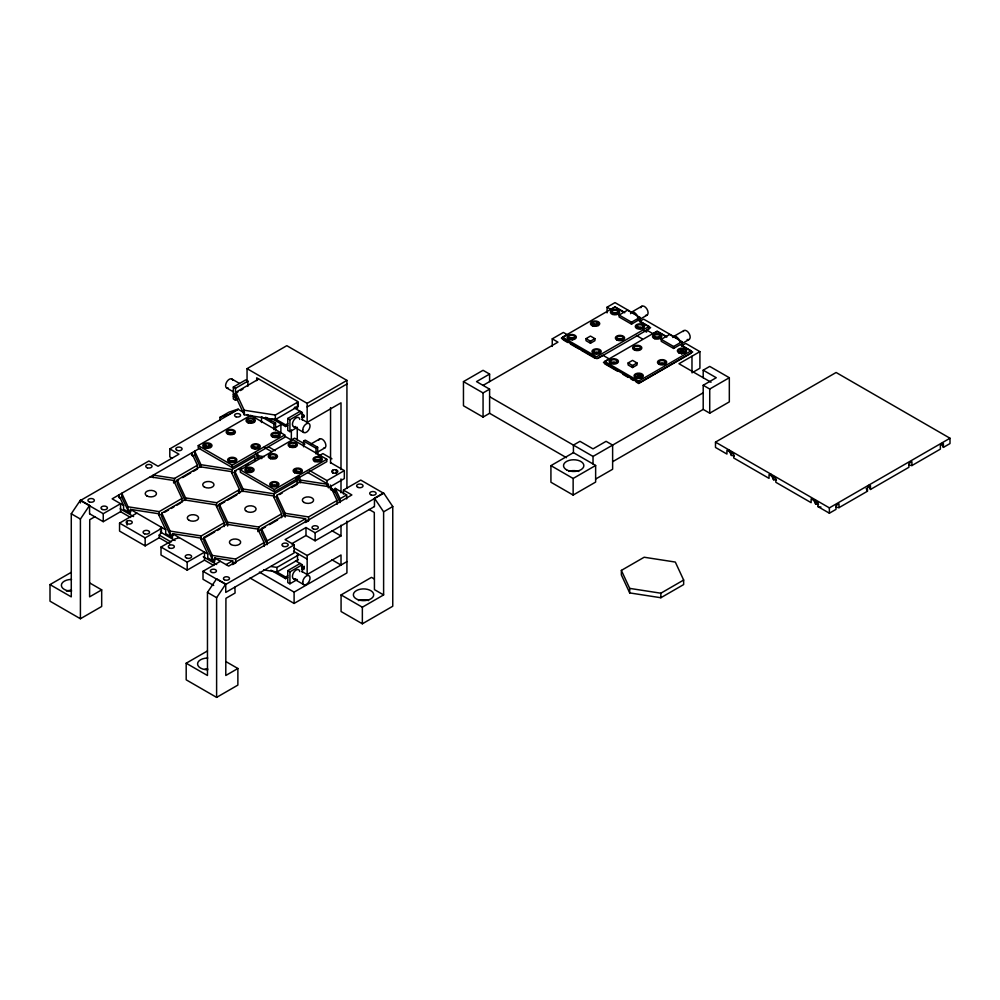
<?xml version="1.0" encoding="UTF-8"?>
<svg xmlns="http://www.w3.org/2000/svg" width="1000" height="1000" viewBox="0 0 1000 1000"><rect width="100%" height="100%" fill="white"/><g stroke="black" fill="none" stroke-linecap="round" stroke-linejoin="round"><path stroke-width="1.5" d="M80.412 502.925L80.412 500.15L89.562 505.425L89.562 513.775M280.887 433.137L280.887 423.85M291.35 440.725L291.35 429.888M297.262 440.062L297.262 427.612M301.938 419.35L307.162 422.362L307.162 403.35L346.925 380.4L286.812 345.688L247.05 368.65L247.05 381.812M301.938 571.5L307.162 574.513L307.162 555.5L341 535.962L341 525.175M330.55 489.675L330.55 485.037M330.55 463.363L330.55 407.625M341 492.812L341 478.913M341 469.6L341.012 402.825L307.162 422.362M346.925 488.387L346.925 380.4M89.787 583L101.688 589.875L101.688 606.475L80.412 618.75L50 601.188L50 584.6L71.275 596.875L71.275 513.775L80.412 500.15M80.412 618.75L80.412 519.062L89.562 505.425M225.975 661.625L237.875 668.5L237.875 685.1L216.612 697.387L186.188 679.825L186.188 663.225L207.463 675.5L207.463 592.4L216.612 578.775L225.75 584.062L225.75 592.4L294.225 552.875L294.225 544.888L285.087 539.6L305.988 527.537L315.138 532.812L383.612 493.275L360.75 480.075L343.438 490.075L343.438 494.062M216.612 697.387L216.612 597.688L225.75 584.062M159.213 537.762L159.213 535.112L161.425 532.612L161.425 527.288L159.213 529.788L145.162 537.888L119.55 523.1L119.55 531.087L145.162 545.875L159.213 537.762L169.775 543.862M237.963 398.787L235.487 400.225L233.325 398.975L233.325 387.05L245.738 379.888L247.9 381.138L247.9 386.262M233.325 387.05L235.487 388.3L247.9 381.138M235.85 392.25L244.2 410.225L275.35 415.05L298.15 401.887L298.15 406.413L275.35 419.575L244.2 414.762L235.85 396.775L235.85 392.25L258.65 379.087M237.963 392L233.325 394.675L236.012 396.225M240.45 390.562L242.938 389.125M219.95 417.375L229.1 412.1L238.238 409.025L229.1 414.312L219.95 417.375L219.95 420.487M172.413 458.4L169.8 456.887L169.8 448.9L238.275 409.375L244.688 413.062M198.25 445.588L250.688 415.312L284.713 434.95L284.713 437.325L232.262 467.6L198.25 447.95L198.25 445.588L232.262 465.225L284.713 434.95M199.862 448.2L112.15 498.837L123.588 505.45L123.588 509.263L130.4 513.188L130.4 509.375L158.238 513.675L165.688 529.75L165.688 533.575L172.5 537.5L172.5 533.675L200.338 537.987L207.787 554.062L207.787 557.875L214.6 561.8L214.6 557.987L232.638 560.775L232.638 564.6L235.662 562.85L235.662 559.038L264.113 542.6L257.838 529.087L226.7 524.275L203.9 537.438L203.9 541.25L212.25 559.237L215.175 559.688M119.763 498.263L121.775 497.1L121.775 493.288L128.05 506.8L128.05 510.625L131.012 511.075M192.675 456.163L194.688 455L194.688 451.188L200.963 464.7L200.963 467.25M94.963 516.688L89.738 519.7L89.6 596.862L101.688 589.875M169.8 448.9L178.95 454.188L158.038 466.262L148.9 460.975L80.412 500.513L103.25 513.688L120.562 503.7L120.562 511.675L103.25 521.675L89.825 513.925M153.25 477.663L153.25 475.112L174.6 478.413L197.4 465.25L191.675 452.925L191.675 455.475M261.488 422.488L261.488 416.775L273.913 423.938L275.562 422.975L275.562 430.538M184.913 500.337L177.213 483.738L177.213 479.925L200.012 466.763L231.15 471.575L239.5 489.562L239.5 493.375L238.212 490.613M178.625 479.913L174.6 482.238L174.6 478.413M182.65 477.587L190.688 472.938M193.375 471.4L197.4 469.075L197.4 465.25M307.162 406.95L346.925 384M297.362 427.35L289.913 431.65L287.75 430.4L287.75 418.475L300.175 411.312M275.05 428.05L281.45 424.35M287.75 418.475L289.913 419.725L302.325 412.562L302.325 420.012M274.875 418.663L285.6 424.85L287.75 423.612M272.2 418.775L285.6 426.512L287.75 425.275M301.525 417.325L304.225 415.763M119.55 523.1L136.862 513.112M128.05 506.8L159.188 511.613L181.988 498.45L173.637 480.475L150.225 476.85M200.963 464.7L232.113 469.513L254.9 456.35L254.9 460.175M173.113 535.388L170.15 534.925L161.8 516.95L161.8 513.125L184.6 499.963L215.738 504.787L224.088 522.762L224.088 526.575M242.425 491.438L234.725 474.85L234.725 471.025L257.525 457.863L261.962 458.55M161.875 513.888L159.188 515.438L159.188 511.613M164.55 512.337L168.575 510.012M171.262 508.462L173.938 506.925M176.625 505.375L180.65 503.05M236.137 471.012L232.113 473.338L232.113 469.513M238.812 469.462L241.5 467.912M245.512 465.6L248.2 464.05M240.35 469.888L292.787 439.613L326.812 459.263L326.812 461.625L274.363 491.9L240.35 472.262L240.35 469.888L274.363 489.538L326.812 459.263M50 584.6L71.275 572.312M303.587 446.788L303.587 441.075L305.25 440.112L317.663 447.287L317.663 454.85M310.8 444.075L319.775 438.9M177.213 479.925L185.55 497.9L216.7 502.725L239.5 489.562M303.587 441.075L316.012 448.237L317.663 447.287M227.013 524.65L219.312 508.05L219.312 504.225L242.113 491.062L273.25 495.887L281.6 513.862L281.6 517.688M224.75 501.9L216.7 506.538L216.7 502.725M227.425 500.35L236.812 494.925M317.15 452.35L324.837 447.912M213.725 565.475L204.5 560.138L187.188 570.138L161.012 555.025L161.012 547.038L175.05 538.925L179.375 537.65M319 455.825L322.875 453.587L331.95 458.837M566.475 457.688L489.6 413.3L483.062 417.075L463.462 405.763L463.462 381.613L483.062 370.3L489.6 374.075L489.6 381.613M161.8 513.125L170.15 531.112L201.287 535.925L224.088 522.762M234.725 471.025L243.062 489.012L274.212 493.825L297 480.662L295.725 477.9M284.525 515.75L276.825 499.15L276.825 495.337L299.625 482.175L330.763 486.987L337.038 500.5L337.038 504.325M214.7 532L201.287 539.738L201.287 535.925M217.375 530.45L220.062 528.9M276.887 496.1L274.212 497.638L274.212 493.825M279.575 494.55L282.25 493M291.637 487.575L297 484.475L297 480.662M489.6 374.075L476.525 381.613L489.6 389.162L489.6 413.3M552.25 346.4L552.25 338.85L563.362 332.438L567.288 334.7L561.337 338.137L596.938 358.7L602.888 355.262L609.388 359.012L603.438 362.45L639.038 383L692.725 352.013L681.787 345.688L685.7 343.425L699.912 351.637L699.912 368.237L691.975 372.825L691.975 356.225M607.075 312.863L607.075 307.2L615.013 302.613L629.888 311.2M562.575 339.513L562.575 337.137L615.013 306.863L624.175 312.15M483.062 385.387L557.962 342.15L552.25 338.85M617.6 312.262L614.913 313.812L612.3 312.312M571.312 339.175L573.962 337.638M595.15 325.4L597.8 323.875M309.513 470.487L327.013 480.588L344.325 470.6L330.55 462.638M161.012 547.038L187.188 562.15L204.5 552.163L204.5 560.138M463.462 381.613L483.062 392.938L489.6 389.162M219.312 504.225L227.65 522.212L258.8 527.025L281.6 513.862M630.612 313.663A5.175 2.988 60 0 1 631.562 312.162L641.825 306.238M586.025 338.638L590.462 336.075L594.913 338.638L594.913 340.675L590.462 343.237L586.025 340.675L586.025 338.638L590.462 341.2L594.913 338.638M328.35 487.812L344.325 478.587L344.325 470.6M261.413 528.538L267.137 540.862L267.137 544.675L261.413 532.35L261.413 528.538L284.212 515.375L305.562 518.675L305.562 522.5L308.575 520.75L308.575 516.938L337.038 500.5M265.5 526.975L258.8 530.85L258.8 527.025M269.525 524.65L277.575 520.013M638.237 320.262L631.512 324.15L619.1 316.975L619.1 315.038L631.512 322.2L639.9 317.362L639.9 321.912M213.713 585.45L203.012 579.275L203.012 571.287L220.325 561.287M639.188 319.7L646.888 315.262M226.038 564.587L232.638 560.775M267.137 540.862L305.562 518.675M346.662 494.95L335.213 488.35L335.213 492.163L340.05 502.587L340.05 498.762L346.662 494.95L346.662 498.95M597.938 358.375L649.038 328.875L649.038 326.5L596.6 356.788L562.575 337.137M644.062 330.65L646.6 332.113L646.6 330.025L650.625 327.7L639.688 321.388L643.6 319.125L671.988 335.5M617.762 371.375L604.675 363.812L604.675 361.45L657.113 331.163L666.275 336.45M291.613 543.812L305.988 535.513L315.138 540.8L374.212 506.688M374.462 506.55L374.462 498.2L383.612 492.912L392.762 506.55L392.762 606.237L362.35 623.8L341.075 611.525L341.075 594.925L371.488 577.362L374.175 578.913M294.225 544.888L225.75 584.425L203.012 571.287M659.7 336.575L657.013 338.125L654.4 336.613M672.85 337.488A5.175 2.988 60 0 1 673.662 336.463L683.925 330.55M628.125 362.95L632.562 360.375L637.013 362.95L637.013 364.988L632.562 367.55L628.125 364.988L628.125 362.95L632.562 365.513L637.013 362.95M271.038 566.512L276.962 567.425L298.425 555.037M263.612 569.888L276.962 571.962L298.425 559.562M341.075 594.925L362.35 607.2L383.612 594.925L383.612 511.825L392.762 506.55M680.337 344.575L673.612 348.45L661.2 341.287L661.2 339.338L673.612 346.512L682 341.662L682 346.213M297.362 579.5L289.913 583.8L287.75 582.55L287.75 570.638L300.175 563.462M681.287 344L688.988 339.562M287.75 570.638L289.913 571.875L302.325 564.712L302.325 572.163M276.212 571.587L285.6 577.013L287.75 575.763M301.525 567.812L304.225 566.25M270.85 570.15L285.6 578.663L287.75 577.425M301.525 569.475L304.225 567.913M680.337 351.712L682 350.763M604.675 361.45L638.7 381.087L691.137 350.812L691.137 353.175L638.7 383.462L636.075 381.95M307.162 574.513L341.012 554.975L341.012 565.037L331.863 559.763M699.912 351.637L678.962 363.738L711.038 382.25M259.363 572.075L294.1 592.125L346.925 561.625M186.188 663.225L207.463 650.938M250.012 577.987L294.1 603.438L346.925 572.938L346.925 521.112M703.2 377.725L703.2 370.175L709.725 366.413L729.325 377.725L729.325 401.875L709.725 413.188L703.2 409.412L612.837 461.587M550.925 465.637L573.425 452.65L595.638 465.475L595.638 482.075L573.138 495.062L550.925 482.238L550.925 465.637L573.138 478.462L595.638 465.475M703.2 409.412L703.2 385.275L716.263 377.725L703.2 370.175M489.6 396.7L593.025 456.425L703.2 392.812M703.2 385.275L709.725 389.038L729.325 377.725M237.875 668.5L225.787 675.487L225.925 598.325L235.075 593.05L234.9 587.125M595.638 479.05L612.625 469.25L612.625 445.1L606.087 441.325L593.025 448.875L579.963 441.325L573.425 445.1L573.425 452.65M836.075 507.2L839 507.65L839 503.825L835.987 505.575L835.987 509.387L829.375 513.2L817.938 506.6L817.938 502.775L811.137 498.85L811.137 502.675L775.837 482.287L775.837 478.475L769.038 474.55L769.038 478.363L733.737 457.987L733.737 454.162L726.938 450.238L726.938 454.062L715.487 447.45L715.487 442.125L836.112 372.488L950 438.237L950 443.562L943.4 447.375L941.587 443.462M621.362 570.4L644.163 557.238L675.312 562.062L683.65 580.037L683.65 584.575L660.85 597.737L629.7 592.913L621.362 574.938L621.362 570.4L629.7 588.387L629.7 592.913M629.7 588.387L660.85 593.212L683.65 580.037M715.487 442.125L829.375 507.875L950 438.237M839 507.65L867.463 491.213L867.463 487.4L870.475 485.65L870.475 489.475L908.9 467.287L908.9 463.475L911.925 461.725L911.925 465.55L908.988 465.1M911.925 465.55L940.375 449.113L940.375 445.3L943.4 443.55L943.4 447.375M619.1 315.038L627.475 310.212L639.9 317.362M661.2 339.338L669.575 334.513L682 341.662M631.562 312.162L631.938 311.988A5.175 2.988 60 0 1 636.638 314.913L637 315.538A5.175 2.988 60 0 1 637.3 316.188M673.662 336.463L674.038 336.3A5.175 2.988 60 0 1 678.737 339.212L679.1 339.85A5.175 2.988 60 0 1 679.8 341.812M728.875 450L731.388 455.412L734.35 455.875M770.925 474.188L773.487 479.712L776.45 480.175M813.662 499.875L815.588 504.025L818.512 504.475M817.938 506.6L820.95 507.062M227.675 433.25L233.688 434.175M257.238 453.125L258.475 455.8L264.337 456.712M270.2 457.612L276.062 458.525M298.712 476.087L300.575 480.112L328.413 484.412L328.413 486.962M276.825 495.337L285.163 513.312L308.575 516.938M305.65 520.3L308.575 520.75M203.9 537.438L212.25 555.413L235.662 559.038M232.738 562.4L235.662 562.85M631.712 312.087L636.638 314.913M673.812 336.4L678.737 339.212M637.263 319.7L649.038 326.5M680.675 344.762L691.137 350.812M624.75 312.762L615.013 307.15L610.988 309.475L607.075 307.2M666.85 337.062L657.113 331.45L653.088 333.775L646.6 330.025M637.712 326.987L640.25 328.45M636.45 335.487L642.212 338.812M569.925 338.312L572.562 339.837M593.663 352.025L596.3 353.537M636.7 376.875L639.312 378.375M563.875 340.262L567.812 342.525M570.425 344.038L579.587 349.325M580.887 350.087L595.288 358.4M622.987 374.387L628.225 377.413M630.837 378.925L633.462 380.438M247.05 368.65L307.162 403.35M295.05 406.925L297.512 408.338L297.5 401.362L256.7 377.812L256.7 380.6M294.225 407.95L302.325 412.562M301.712 413.787L303.9 415.05L303.9 417.463L301.712 416.2M231.737 378.963L239.425 383.4M226.637 387.962L233.05 391.662M293.475 426.55L303.738 432.475M233.325 396.337L237.35 398.663M265.637 417.25L275.562 422.975M304.938 444.15L294.55 438.15L291.35 440.012L284.812 436.238M247.25 414.55L249.8 416.025M268.512 446.812L275.163 450.662M343.438 490.075L351.887 494.95L228.65 566.1L214.6 557.987M264.088 447.275L271.938 451.812M307.5 472.337L328.413 484.412M369.075 509.45L374.3 512.475L374.438 589.625L383.612 594.925M327.013 485.913L335.85 491.012M331.812 490.2L335.213 492.163M331.85 530.688L341 535.962M293.8 547.788L307.162 555.5M293.562 551.237L307.162 559.1M295.5 560.85L302.325 564.712M301.712 565.938L303.9 567.2L303.9 569.612L301.712 568.362M293.475 578.7L303.738 584.625M130.4 509.375L165.688 529.75M172.5 533.675L207.787 554.062M120.188 508.812L133.588 516.538M160.387 532.013L175.125 540.525M203.263 556.763L216.65 564.5M120.562 511.675L130.6 517.475M159.213 535.112L171.088 541.975M71.275 513.775L80.412 519.062M207.463 592.4L216.612 597.688M374.462 498.2L383.612 511.825M868.562 485.363L870.475 489.475M866.2 488.512L867.463 491.213M335.213 488.35L340.05 498.762M296.225 470.737L297.462 473.413M297.462 477.238L299.95 482.587M254.125 446.425L255.362 449.113M255.362 452.925L257.85 458.288M194.688 455L200.338 467.163M121.775 497.1L128.05 510.625M123.588 505.45L118.75 495.025L118.75 497.575M829.375 507.875L829.375 513.2M815.588 500.213L815.588 504.025M773.487 475.9L773.487 479.712M731.388 451.587L731.388 455.412M709.725 389.038L709.725 413.188M681.787 349.938L681.787 354.175M673.612 346.512L673.612 348.45M660.85 593.212L660.85 597.737M638.7 381.087L638.7 383.462M632.562 365.513L632.562 367.55M631.512 322.2L631.512 324.15M593.025 456.425L593.025 463.963M590.462 341.2L590.462 343.237M573.138 478.462L573.138 495.062M483.062 392.938L483.062 417.075M362.35 607.2L362.35 623.8M336.337 469.938L336.337 473.938M332.675 470.225L332.675 472.875M330.763 486.987L330.763 489.538M327.013 480.588L327.013 484.588M316.012 448.237L316.012 453.963M315.138 532.812L315.138 540.8M305.988 527.537L305.988 535.513M300.625 411.65L300.625 413.162M300.575 480.112L300.575 482.65M297.5 553.513L297.5 560.487M294.1 592.125L294.1 603.438M289.913 419.725L289.913 431.65M289.913 571.875L289.913 583.8M285.6 424.85L285.6 426.512M285.6 577.013L285.6 578.663M285.163 513.312L285.163 517.137M276.962 567.425L276.962 571.962M275.35 415.05L275.35 419.575M274.363 489.538L274.363 491.9M273.913 423.938L273.913 429.65M264.113 542.6L264.113 546.425M258.475 455.8L258.475 458.35M257.838 529.087L257.838 531.638M244.2 410.225L244.2 414.762M243.062 489.012L243.062 491.55M235.487 388.3L235.487 393.438M235.487 396.375L235.487 400.225M232.262 465.225L232.262 467.6M227.65 522.212L227.65 526.025M212.25 555.413L212.25 559.237M187.188 562.15L187.188 570.138M185.55 497.9L185.55 500.45M181.988 498.45L181.988 502.275M173.637 480.475L173.637 483.025M170.15 531.112L170.15 534.925M161.25 527.188L161.25 532.513M145.162 537.888L145.162 545.875M127.075 521.087L127.075 525.087M103.25 513.688L103.25 521.675M568.6 471.413A10.163 5.863 0 0 1 578.763 471.413M683.112 331.562A5.175 2.988 60 0 1 689.35 333.925A5.175 2.988 60 0 1 687.163 339.525M610.788 363.35A3.137 1.812 0 0 1 613.413 362.013A3.137 1.812 0 0 1 616.538 362.912M635.662 377.713A3.137 1.812 0 0 1 638.7 376.362A3.137 1.812 0 0 1 641.725 377.713M637.5 375.6A4.625 2.662 0 0 1 641 375.863M634.487 349.4A3.137 1.812 0 0 1 639.938 349.4M659.362 363.762A3.137 1.812 0 0 1 664.312 363.387M654.4 337.912A3.137 1.812 0 0 1 657.525 337.013A3.137 1.812 0 0 1 660.15 338.35M678.962 352.713A3.137 1.812 0 0 1 681.988 351.362A3.137 1.812 0 0 1 685.025 352.713M680.8 350.6A4.625 2.662 0 0 1 683.188 350.6M637.537 316.85A5.175 2.988 60 0 1 637.7 317.5M640.863 307.738A5.175 2.988 60 0 1 646.9 308.988A5.175 2.988 60 0 1 645.562 315.363M569 338.6A3.137 1.812 0 0 1 574.438 338.6M593.562 353.4A3.137 1.812 0 0 1 596.6 352.05A3.137 1.812 0 0 1 599.625 353.4M598.9 351.562A4.625 2.662 0 0 1 599.862 351.987M592.075 325.538A3.137 1.812 0 0 1 595.112 324.188A3.137 1.812 0 0 1 598.15 325.538M592.8 323.688A4.625 2.662 0 0 1 593.913 323.425M596.312 323.425A4.625 2.662 0 0 1 597.425 323.688M617.263 339.462A3.137 1.812 0 0 1 622.712 339.462M612.3 313.6A3.137 1.812 0 0 1 617.737 313.6M636.862 328.4A3.137 1.812 0 0 1 639.487 327.075A3.137 1.812 0 0 1 642.613 327.962M289.788 446.7A3.038 1.75 0 0 1 292.725 445.4A3.038 1.75 0 0 1 295.65 446.7M314.5 461.475A3.225 1.863 0 0 1 317.013 459.738A3.225 1.863 0 0 1 320.575 460.675M247.688 422.388A3.038 1.75 0 0 1 250.625 421.087A3.038 1.75 0 0 1 253.55 422.388M272.538 436.7A3.225 1.863 0 0 1 275.325 435.387A3.225 1.863 0 0 1 278.475 436.375M232.8 380.325A5.175 2.988 -60 0 0 228.912 379.525A5.175 2.988 -60 0 0 225.625 385.312L225.625 385.9A5.175 2.988 -60 0 0 228.375 388.125M299.75 419.438A5.175 2.988 -60 0 0 296 417.95A5.175 2.988 -60 0 0 292.475 423.9L292.462 424.487A5.175 2.988 -60 0 0 295.725 426.525M299.75 571.587A5.175 2.988 -60 0 0 296 570.1A5.175 2.988 -60 0 0 292.475 576.05L292.462 576.638A5.175 2.988 -60 0 0 295.725 578.688M323.575 448.162A5.175 2.988 60 0 0 325.863 445.863L325.863 445.275A5.175 2.988 60 0 0 322.612 439.475A5.175 2.988 60 0 0 318.7 440.25M271.65 485.712A3.137 1.812 0 0 1 275.175 484.875A3.137 1.812 0 0 1 277.512 486.625M246.775 471.35A3.137 1.812 0 0 1 252.213 471.35M294.725 472.65A3.137 1.812 0 0 1 297.762 471.3A3.137 1.812 0 0 1 300.788 472.65M269.85 458.288A3.137 1.812 0 0 1 272.475 456.962A3.137 1.812 0 0 1 275.6 457.85M314.525 461.625A3.137 1.812 0 0 1 316.85 459.875A3.137 1.812 0 0 1 320.387 460.712M290.062 446.362A3.137 1.812 0 0 1 295.512 446.362M271.1 484.738A4.625 2.662 0 0 1 272.062 484.312M276.675 484.312A4.625 2.662 0 0 1 277.638 484.738M248.3 469.688A4.625 2.662 0 0 1 250.688 469.688M295.45 470.812A4.625 2.662 0 0 1 296.562 470.538M270.25 421.1A5.175 2.988 60 0 1 270.75 421.488M229.55 461.413A3.137 1.812 0 0 1 234.988 461.413M204.363 447.488A3.137 1.812 0 0 1 207.387 446.138A3.137 1.812 0 0 1 210.425 447.488M252.625 448.338A3.137 1.812 0 0 1 255.25 447.013A3.137 1.812 0 0 1 258.375 447.9M228.062 433.537A3.137 1.812 0 0 1 233.5 433.537M272.838 436.413A3.137 1.812 0 0 1 278.288 436.413M247.65 422.488A3.137 1.812 0 0 1 250.275 421.163A3.137 1.812 0 0 1 253.412 422.05M205.087 445.65A4.625 2.662 0 0 1 206.2 445.375M208.588 445.375A4.625 2.662 0 0 1 209.7 445.65M257.962 446.5A4.625 2.662 0 0 1 258.925 446.925M358.475 600.562A10.163 5.863 0 0 1 368.638 600.562M207.725 669.788A10.163 5.863 0 0 1 197.562 663.913A10.163 5.863 0 0 1 207.725 658.05M205.087 669.112A10.163 5.863 0 0 1 207.725 668.913M71.537 591.163A10.163 5.863 0 0 1 61.363 585.288A10.163 5.863 0 0 1 71.537 579.425M66.45 591.075A10.163 5.863 0 0 1 71.537 590.288M302.725 429.825L302.725 430.412A5.175 2.988 -60 0 0 308.275 430.55A5.175 2.988 -60 0 0 308.288 423.312A5.175 2.988 -60 0 0 302.725 429.825M302.725 581.975L302.725 582.562A5.175 2.988 -60 0 0 308.275 582.7A5.175 2.988 -60 0 0 308.288 575.475A5.175 2.988 -60 0 0 302.725 581.975M566.5 469.775A10.163 5.863 0 0 0 583.5 467.15A10.163 5.863 0 0 0 571.05 459.963A10.163 5.863 0 0 0 566.5 469.775M611.6 362.725A3.137 1.812 0 0 0 616.85 361.912A3.137 1.812 0 0 0 613.013 359.688A3.137 1.812 0 0 0 611.6 362.725M636.475 377.088A3.137 1.812 0 0 0 641.725 376.275A3.137 1.812 0 0 0 637.888 374.05A3.137 1.812 0 0 0 636.475 377.088M635.638 349.513A3.137 1.812 0 0 0 640.35 347.938A3.137 1.812 0 0 0 635.638 346.375A3.137 1.812 0 0 0 635.638 349.513M659.862 363.587A3.137 1.812 0 0 0 665.125 362.775A3.137 1.812 0 0 0 661.275 360.55A3.137 1.812 0 0 0 659.862 363.587M654.9 337.725A3.137 1.812 0 0 0 660.15 336.912A3.137 1.812 0 0 0 656.3 334.7A3.137 1.812 0 0 0 654.9 337.725M679.775 352.088A3.137 1.812 0 0 0 685.025 351.275A3.137 1.812 0 0 0 681.175 349.062A3.137 1.812 0 0 0 679.775 352.088M610.55 363.338A4.625 2.662 0 0 0 618.288 362.137A4.625 2.662 0 0 0 612.625 358.862A4.625 2.662 0 0 0 610.55 363.338M635.425 377.688A4.625 2.662 0 0 0 643.162 376.5A4.625 2.662 0 0 0 637.5 373.225A4.625 2.662 0 0 0 635.425 377.688M634.9 350.25A4.625 2.662 0 0 0 641.838 347.938A4.625 2.662 0 0 0 634.9 345.625A4.625 2.662 0 0 0 634.9 350.25M658.825 364.188A4.625 2.662 0 0 0 666.55 362.987A4.625 2.662 0 0 0 660.888 359.725A4.625 2.662 0 0 0 658.825 364.188M654.812 338.762A4.625 2.662 0 0 0 661.737 336.45A4.625 2.662 0 0 0 654.812 334.137A4.625 2.662 0 0 0 654.812 338.762M678.725 352.7A4.625 2.662 0 0 0 686.45 351.5A4.625 2.662 0 0 0 680.8 348.237A4.625 2.662 0 0 0 678.725 352.7M569.5 338.425A3.137 1.812 0 0 0 574.75 337.612A3.137 1.812 0 0 0 570.913 335.387A3.137 1.812 0 0 0 569.5 338.425M595.025 353.075A3.137 1.812 0 0 0 599.738 351.5A3.137 1.812 0 0 0 595.025 349.925A3.137 1.812 0 0 0 595.025 353.075M593.538 325.2A3.137 1.812 0 0 0 598.25 323.638A3.137 1.812 0 0 0 593.538 322.062A3.137 1.812 0 0 0 593.538 325.2M617.762 339.275A3.137 1.812 0 0 0 623.025 338.462A3.137 1.812 0 0 0 619.175 336.238A3.137 1.812 0 0 0 617.762 339.275M612.8 313.425A3.137 1.812 0 0 0 618.05 312.613A3.137 1.812 0 0 0 614.2 310.387A3.137 1.812 0 0 0 612.8 313.425M637.675 327.788A3.137 1.812 0 0 0 642.925 326.975A3.137 1.812 0 0 0 639.075 324.75A3.137 1.812 0 0 0 637.675 327.788M568.45 339.025A4.625 2.662 0 0 0 576.188 337.825A4.625 2.662 0 0 0 570.525 334.562A4.625 2.662 0 0 0 568.45 339.025M593.325 353.387A4.625 2.662 0 0 0 601.062 352.188A4.625 2.662 0 0 0 595.4 348.925A4.625 2.662 0 0 0 593.325 353.387M592.8 325.95A4.625 2.662 0 0 0 599.738 323.638A4.625 2.662 0 0 0 592.8 321.325A4.625 2.662 0 0 0 592.8 325.95M616.725 339.888A4.625 2.662 0 0 0 624.45 338.688A4.625 2.662 0 0 0 618.787 335.425A4.625 2.662 0 0 0 616.725 339.888M612.712 314.45A4.625 2.662 0 0 0 619.637 312.137A4.625 2.662 0 0 0 612.712 309.837A4.625 2.662 0 0 0 612.712 314.45M636.625 328.387A4.625 2.662 0 0 0 644.35 327.188A4.625 2.662 0 0 0 638.7 323.925A4.625 2.662 0 0 0 636.625 328.387M147.325 467.825A3.137 1.812 0 0 0 152.037 466.262A3.137 1.812 0 0 0 147.325 464.688A3.137 1.812 0 0 0 147.325 467.825M176.725 450.188A3.137 1.812 0 0 0 181.988 449.375A3.137 1.812 0 0 0 178.137 447.15A3.137 1.812 0 0 0 176.725 450.188M283.512 546.45A3.137 1.812 0 0 0 288.225 544.888A3.137 1.812 0 0 0 283.512 543.312A3.137 1.812 0 0 0 283.512 546.45M313.575 529.1A3.137 1.812 0 0 0 318.288 527.537A3.137 1.812 0 0 0 313.575 525.962A3.137 1.812 0 0 0 313.575 529.1M333.3 472.975A3.038 1.75 0 0 0 337.85 471.463A3.038 1.75 0 0 0 333.3 469.938A3.038 1.75 0 0 0 333.3 472.975M358.113 487.438A3.225 1.863 0 0 0 363.05 485.925A3.225 1.863 0 0 0 358.325 484.212A3.225 1.863 0 0 0 358.113 487.438M169.175 547.875A3.038 1.75 0 0 0 174.25 547.087A3.038 1.75 0 0 0 170.525 544.95A3.038 1.75 0 0 0 169.175 547.875M144.588 533.812A3.225 1.863 0 0 0 149.537 532.312A3.225 1.863 0 0 0 144.8 530.588A3.225 1.863 0 0 0 144.588 533.812M127.075 523.575A3.038 1.75 0 0 0 132.15 522.788A3.038 1.75 0 0 0 128.425 520.638A3.038 1.75 0 0 0 127.075 523.575M102.487 509.513A3.225 1.863 0 0 0 107.438 508A3.225 1.863 0 0 0 102.7 506.287A3.225 1.863 0 0 0 102.487 509.513M211.9 572.463A3.038 1.75 0 0 0 216.45 570.938A3.038 1.75 0 0 0 211.9 569.425A3.038 1.75 0 0 0 211.9 572.463M186.688 558.125A3.225 1.863 0 0 0 191.637 556.613A3.225 1.863 0 0 0 186.9 554.9A3.225 1.863 0 0 0 186.688 558.125M236.038 416.812A3.038 1.75 0 0 0 240.588 415.3A3.038 1.75 0 0 0 236.038 413.787A3.038 1.75 0 0 0 236.038 416.812M371.175 494.975A3.225 1.863 0 0 0 376.125 493.475A3.225 1.863 0 0 0 371.388 491.75A3.225 1.863 0 0 0 371.175 494.975M89.425 501.962A3.225 1.863 0 0 0 94.362 500.462A3.225 1.863 0 0 0 89.637 498.738A3.225 1.863 0 0 0 89.425 501.962M224.338 579.725A3.038 1.75 0 0 0 229.412 578.938A3.038 1.75 0 0 0 225.7 576.8A3.038 1.75 0 0 0 224.338 579.725M272.8 485.825A3.137 1.812 0 0 0 277.512 484.25A3.137 1.812 0 0 0 272.8 482.688A3.137 1.812 0 0 0 272.8 485.825M271.1 486.138A4.625 2.662 0 0 0 278.825 484.95A4.625 2.662 0 0 0 273.175 481.675A4.625 2.662 0 0 0 271.1 486.138M247.925 471.463A3.137 1.812 0 0 0 252.638 469.888A3.137 1.812 0 0 0 247.925 468.325A3.137 1.812 0 0 0 247.925 471.463M247.188 472.2A4.625 2.662 0 0 0 254.112 469.888A4.625 2.662 0 0 0 247.188 467.587A4.625 2.662 0 0 0 247.188 472.2M295.538 472.038A3.137 1.812 0 0 0 300.788 471.213A3.137 1.812 0 0 0 296.95 469A3.137 1.812 0 0 0 295.538 472.038M294.488 472.638A4.625 2.662 0 0 0 302.225 471.438A4.625 2.662 0 0 0 296.562 468.175A4.625 2.662 0 0 0 294.488 472.638M271.312 457.962A3.137 1.812 0 0 0 276.025 456.388A3.137 1.812 0 0 0 271.312 454.812A3.137 1.812 0 0 0 271.312 457.962M270.575 458.7A4.625 2.662 0 0 0 277.5 456.388A4.625 2.662 0 0 0 270.575 454.075A4.625 2.662 0 0 0 270.575 458.7M315.438 460.538A3.137 1.812 0 0 0 320.7 459.725A3.137 1.812 0 0 0 316.85 457.5A3.137 1.812 0 0 0 315.438 460.538M315.35 461.562A4.625 2.662 0 0 0 322.287 459.263A4.625 2.662 0 0 0 315.35 456.95A4.625 2.662 0 0 0 315.35 461.562M290.562 446.175A3.137 1.812 0 0 0 295.825 445.363A3.137 1.812 0 0 0 291.975 443.137A3.137 1.812 0 0 0 290.562 446.175M290.475 447.2A4.625 2.662 0 0 0 297.413 444.9A4.625 2.662 0 0 0 290.475 442.587A4.625 2.662 0 0 0 290.475 447.2M303.975 502.45A5.637 3.25 0 0 0 313.412 500.988A5.637 3.25 0 0 0 306.5 497.013A5.637 3.25 0 0 0 303.975 502.45M204.363 487.038A5.637 3.25 0 0 0 213.8 485.588A5.637 3.25 0 0 0 206.887 481.6A5.637 3.25 0 0 0 204.363 487.038M246.462 511.35A5.637 3.25 0 0 0 255.9 509.888A5.637 3.25 0 0 0 249 505.9A5.637 3.25 0 0 0 246.462 511.35M188.962 520.25A5.637 3.25 0 0 0 198.388 518.787A5.637 3.25 0 0 0 191.488 514.8A5.637 3.25 0 0 0 188.962 520.25M231.062 544.55A5.637 3.25 0 0 0 240.487 543.088A5.637 3.25 0 0 0 233.588 539.113A5.637 3.25 0 0 0 231.062 544.55M146.862 495.938A5.637 3.25 0 0 0 156.287 494.475A5.637 3.25 0 0 0 149.388 490.487A5.637 3.25 0 0 0 146.862 495.938M230.7 461.512A3.137 1.812 0 0 0 235.413 459.95A3.137 1.812 0 0 0 230.7 458.375A3.137 1.812 0 0 0 230.7 461.512M229 461.838A4.625 2.662 0 0 0 236.725 460.637A4.625 2.662 0 0 0 231.075 457.375A4.625 2.662 0 0 0 229 461.838M205.825 447.163A3.137 1.812 0 0 0 210.538 445.588A3.137 1.812 0 0 0 205.825 444.012A3.137 1.812 0 0 0 205.825 447.163M205.087 447.9A4.625 2.662 0 0 0 212.013 445.588A4.625 2.662 0 0 0 205.087 443.275A4.625 2.662 0 0 0 205.087 447.9M253.438 447.725A3.137 1.812 0 0 0 258.688 446.912A3.137 1.812 0 0 0 254.85 444.688A3.137 1.812 0 0 0 253.438 447.725M252.387 448.325A4.625 2.662 0 0 0 260.125 447.137A4.625 2.662 0 0 0 254.462 443.862A4.625 2.662 0 0 0 252.387 448.325M229.213 433.65A3.137 1.812 0 0 0 233.925 432.075A3.137 1.812 0 0 0 229.213 430.513A3.137 1.812 0 0 0 229.213 433.65M228.475 434.387A4.625 2.662 0 0 0 235.4 432.075A4.625 2.662 0 0 0 228.475 429.775A4.625 2.662 0 0 0 228.475 434.387M273.337 436.238A3.137 1.812 0 0 0 278.6 435.425A3.137 1.812 0 0 0 274.75 433.2A3.137 1.812 0 0 0 273.337 436.238M273.25 437.262A4.625 2.662 0 0 0 280.188 434.95A4.625 2.662 0 0 0 273.25 432.638A4.625 2.662 0 0 0 273.25 437.262M248.463 421.875A3.137 1.812 0 0 0 253.725 421.062A3.137 1.812 0 0 0 249.875 418.837A3.137 1.812 0 0 0 248.463 421.875M248.375 422.9A4.625 2.662 0 0 0 255.312 420.588A4.625 2.662 0 0 0 248.375 418.275A4.625 2.662 0 0 0 248.375 422.9M358.475 599.862A10.163 5.863 0 0 0 373.713 594.775A10.163 5.863 0 0 0 358.475 589.688A10.163 5.863 0 0 0 358.475 599.862"/></g></svg>
